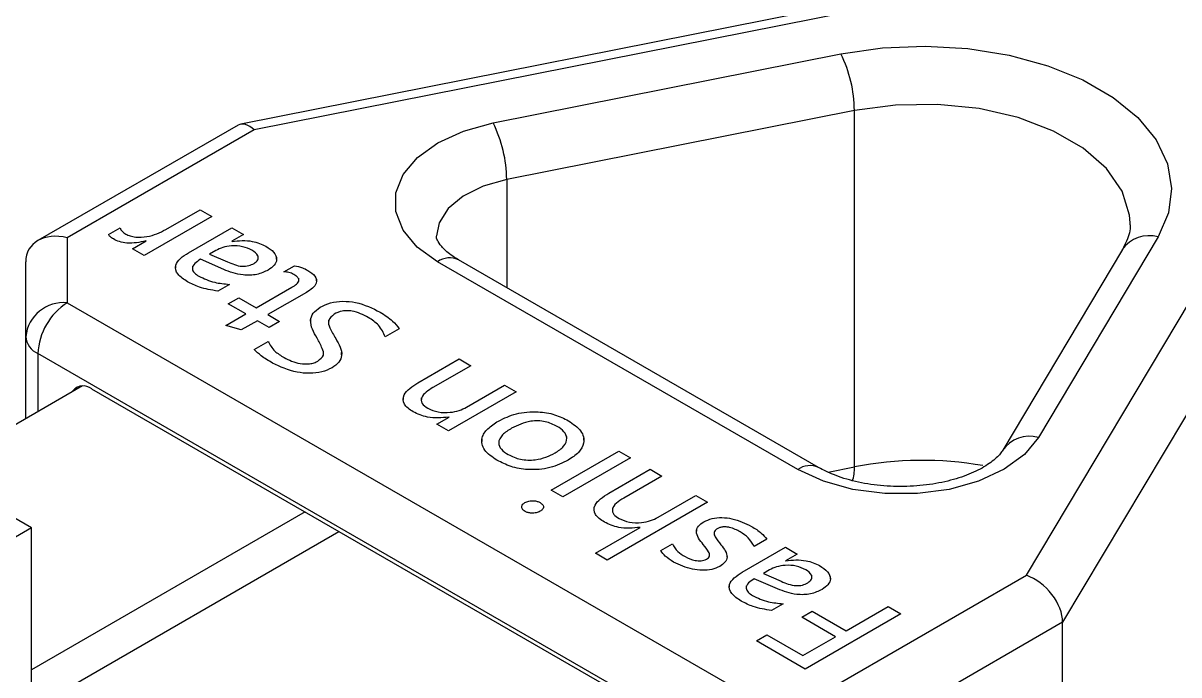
# Model space of a CAD drawing. Header units: millimetres. Extents: x 227 to 1067, y 103 to 697.
# Drawn here: x 868.3 to 923.9, y 617.6 to 649 of the extents above; entities that cross this region are included whole.
import ezdxf

# ---------------------------------------------------------------- set-up
doc = ezdxf.new("R2010")
doc.units = ezdxf.units.MM
doc.header["$LTSCALE"] = 2

msp = doc.modelspace()

# ---------------------------------------------------------------- linework, layer by layer
at = {"color": 7, "linetype": 'Continuous', "lineweight": 25}
for p, q in [((916.978, 651.693), (878.781, 644.105)), ((917.368, 651.365), (879.433, 643.829)), ((890.919, 644.163), (907.636, 647.484)), ((908.287, 644.759), (891.569, 641.438)), ((908.287, 627.612), (908.287, 644.759)), ((878.664, 644.061), (869.031, 638.5)), ((916.556, 622.398), (929.61, 644.298)), ((879.433, 643.829), (870.445, 638.64)), ((931.502, 642.289), (918.296, 620.137)), ((877.397, 639.666), (874.146, 637.789)), ((875.18, 639.033), (876.837, 639.989)), ((876.837, 639.989), (877.397, 639.666)), ((872.423, 638.8), (872.983, 639.124)), ((876.27, 637.915), (878.35, 639.116)), ((878.35, 639.116), (878.911, 638.792)), ((870.445, 638.64), (870.445, 635.515)), ((873.586, 638.113), (874.229, 638.484)), ((874.229, 638.484), (874.217, 638.491)), ((878.911, 638.792), (878.35, 638.469)), ((922.888, 638.68), (917.135, 629.029)), ((874.146, 637.789), (873.586, 638.113)), ((877.583, 638.026), (877.288, 637.855)), ((878.35, 638.469), (878.365, 638.46)), ((921.17, 638.071), (915.417, 628.42)), ((868.445, 633.882), (868.445, 637.486)), ((877.963, 637.115), (876.85, 637.602)), ((877.288, 637.855), (878.149, 637.478)), ((879.62, 637.671), (879.62, 637.773)), ((880.508, 637.602), (880.508, 637.704)), ((905.566, 627.486), (888.247, 637.485)), ((906.566, 627.585), (889.247, 637.584)), ((875.644, 637.301), (875.644, 637.199)), ((876.458, 637.267), (876.458, 637.165)), ((880.858, 637.004), (881.363, 637.296)), ((878.238, 636.398), (877.678, 636.074)), ((881.58, 636.601), (881.58, 636.703)), ((882.431, 636.571), (882.431, 636.673)), ((878.182, 635.459), (878.686, 635.75)), ((878.686, 635.75), (879.527, 635.265)), ((879.527, 635.265), (881.247, 636.258)), ((881.937, 636.009), (880.088, 634.942)), ((870.445, 635.515), (902.154, 617.21)), ((879.023, 634.974), (878.182, 635.459)), ((878.07, 634.424), (879.023, 634.974)), ((879.583, 634.65), (878.811, 634.204)), ((880.144, 634.327), (879.583, 634.65)), ((880.088, 634.942), (880.648, 634.618)), ((880.648, 634.618), (880.144, 634.327)), ((882.143, 634.732), (882.143, 634.63)), ((883.005, 634.67), (883.005, 634.568)), ((878.811, 634.204), (878.07, 634.424)), ((886.407, 634.254), (885.735, 633.866)), ((868.445, 629.934), (868.445, 633.882)), ((879.429, 633.267), (880.102, 633.655)), ((900.74, 614.76), (869.031, 633.065)), ((882.765, 633.064), (882.765, 633.166)), ((883.635, 633.014), (883.635, 633.116)), ((887.305, 631.666), (889.28, 632.806)), ((889.841, 632.482), (888.023, 631.433)), ((889.28, 632.806), (889.841, 632.482)), ((871.17, 631.507), (864.549, 627.685)), ((898.144, 616.055), (871.627, 631.362)), ((889.643, 630.491), (891.466, 631.544)), ((891.466, 631.544), (892.027, 631.22)), ((886.589, 630.964), (886.589, 630.862)), ((887.462, 630.933), (887.462, 630.831)), ((892.027, 631.22), (888.776, 629.344)), ((888.215, 629.667), (888.803, 630.006)), ((888.776, 629.344), (888.215, 629.667)), ((888.803, 630.006), (888.791, 630.014)), ((894.459, 628.975), (894.459, 629.077)), ((890.373, 628.944), (890.373, 628.842)), ((891.187, 628.863), (891.187, 628.761)), ((895.277, 628.898), (895.277, 629.001)), ((893.708, 626.496), (896.959, 628.373)), ((897.52, 628.049), (894.269, 626.173)), ((896.959, 628.373), (897.52, 628.049)), ((896.483, 626.351), (898.472, 627.499)), ((898.472, 627.499), (899.033, 627.176)), ((899.033, 627.176), (897.196, 626.115)), ((868.725, 624.686), (865.968, 626.277)), ((894.269, 626.173), (893.708, 626.496)), ((901.219, 625.914), (896.399, 623.131)), ((898.847, 625.192), (900.658, 626.237)), ((900.658, 626.237), (901.219, 625.914)), ((881.881, 625.444), (868.725, 617.849)), ((895.766, 625.665), (895.766, 625.563)), ((896.65, 625.628), (896.65, 625.526)), ((868.725, 624.686), (858.934, 619.034)), ((868.725, 609.171), (868.725, 624.686)), ((895.838, 623.455), (897.992, 624.698)), ((897.992, 624.698), (897.979, 624.705)), ((900.696, 624.619), (900.696, 624.517)), ((868.725, 615.971), (883.507, 624.505)), ((904.078, 624.134), (903.461, 623.778)), ((898.977, 623.584), (899.537, 623.908)), ((902.894, 622.545), (904.974, 623.746)), ((904.974, 623.746), (905.535, 623.422)), ((896.399, 623.131), (895.838, 623.455)), ((902.164, 623.268), (902.164, 623.371)), ((905.535, 623.422), (904.974, 623.099)), ((904.974, 623.099), (904.989, 623.09)), ((904.207, 622.656), (903.912, 622.485)), ((903.912, 622.485), (904.773, 622.108)), ((906.244, 622.301), (906.244, 622.403)), ((907.569, 617.21), (916.556, 622.398)), ((902.268, 621.931), (902.268, 621.829)), ((903.083, 621.897), (903.083, 621.795)), ((904.587, 621.745), (903.474, 622.233)), ((907.132, 622.232), (907.132, 622.334)), ((904.862, 621.028), (904.302, 620.704)), ((907.889, 619.733), (909.907, 620.898)), ((909.907, 620.898), (910.523, 620.542)), ((905.759, 620.381), (906.264, 620.672)), ((907.385, 619.442), (905.759, 620.381)), ((910.523, 620.542), (905.927, 617.889)), ((906.264, 620.672), (907.889, 619.733)), ((918.296, 620.137), (908.397, 614.422)), ((918.296, 602.99), (918.296, 620.137)), ((903.573, 619.248), (904.078, 619.539)), ((905.927, 617.889), (903.573, 619.248)), ((904.078, 619.539), (905.815, 618.536)), ((905.815, 618.536), (907.385, 619.442))]:
    msp.add_line(p, q, dxfattribs=at)
at = {"color": 8, "linetype": 'Continuous', "lineweight": 25}
for p, q in [((891.569, 641.438), (891.569, 636.243)), ((869.031, 633.065), (869.031, 630.272)), ((907.031, 627.362), (908.287, 627.612))]:
    msp.add_line(p, q, dxfattribs=at)
at = {"color": 7, "linetype": 'Continuous', "lineweight": 25, "flags": 128}
for points in [[(907.636, 647.484), (909.634, 647.773), (911.688, 647.861), (913.737, 647.744), (915.722, 647.427), (917.583, 646.919), (919.267, 646.234), (920.723, 645.394), (921.909, 644.422), (922.789, 643.347), (923.339, 642.201), (923.54, 641.018), (923.389, 639.833), (922.888, 638.68)], [(888.247, 637.485), (887.267, 638.194), (886.587, 639.012), (886.239, 639.896), (886.242, 640.804), (886.596, 641.688), (887.282, 642.504), (888.267, 643.211), (889.5, 643.773), (890.919, 644.163)], [(917.135, 629.029), (916.46, 628.209), (915.486, 627.498), (914.261, 626.929), (912.847, 626.533), (911.316, 626.329), (909.744, 626.327), (908.212, 626.528), (906.795, 626.921), (905.566, 627.486)]]:
    msp.add_lwpolyline(points, dxfattribs=at)
at = {"color": 8, "linetype": 'Continuous', "lineweight": 25, "flags": 128}
for points in [[(921.541, 639.366), (921.513, 639.731), (921.158, 640.884), (920.407, 641.971), (919.293, 642.948), (917.859, 643.775), (916.166, 644.419), (914.283, 644.852), (912.287, 645.057), (910.261, 645.026), (908.287, 644.759)], [(891.569, 641.438), (890.437, 641.116), (889.481, 640.641), (888.762, 640.042), (888.325, 639.358), (888.197, 638.725)]]:
    msp.add_lwpolyline(points, dxfattribs=at)
at = {"color": 7, "linetype": 'Continuous', "lineweight": 25}
for centre, radius, start, end in [((902.149, 644.733), 6.138, 0.2423, 26.6236), ((885.431, 641.412), 6.138, 0.2423, 26.6236), ((870.279, 633.678), 1.845, 84.8174, 173.6487), ((872.102, 632.926), 3.074, 122.6055, 177.3945), ((869.446, 633.982), 1.006, 185.6948, 245.6253), ((871.213, 630.863), 0.649, 50.3329, 146.8178)]:
    msp.add_arc(centre, radius, start, end, dxfattribs=at)
at = {"color": 8, "linetype": 'Continuous', "lineweight": 25}
for centre, radius, start, end in [((922.459, 637.161), 1.578, 74.2342, 144.8046), ((888.833, 636.667), 1.006, 65.6929, 125.6176), ((916.706, 627.515), 1.574, 74.1847, 145.6379), ((911.543, 610.977), 16.951, 80.0553, 101.0743), ((906.153, 626.666), 1.008, 66.125, 125.5798), ((906.365, 627.524), 1.924, 341.915, 2.6255)]:
    msp.add_arc(centre, radius, start, end, dxfattribs=at)
at = {"color": 7, "linetype": 'Continuous', "lineweight": 25}
for centre, major_axis, ratio, start_param, end_param in [((879.433, 642.195), (-0.712, 1.892), 0.434459, 5.569518, 6.354835), ((870.445, 637.007), (1.848, -1.067), 0.717483, 1.963536, 3.534332), ((916.556, 620.765), (-1.428, 1.449), 0.686877, 3.750009, 5.320806)]:
    msp.add_ellipse(centre, major_axis=major_axis, ratio=ratio, start_param=start_param, end_param=end_param, dxfattribs=at)
for points, knots in [([(872.983, 639.124), (873.009, 639.059), (873.056, 638.944), (873.196, 638.858), (873.257, 638.82)], [0, 0, 0, 0, 0.558524, 1, 1, 1, 1]), ([(872.983, 639.124), (873.009, 639.059), (873.056, 638.944), (873.196, 638.858), (873.257, 638.82)], [0, 0, 0, 0, 0.558524, 1, 1, 1, 1]), ([(921.528, 639.341), (921.533, 639.312), (921.576, 639.03), (921.465, 638.635), (921.243, 638.209), (921.17, 638.071)], [0, 0, 0, 0, 0.0736259, 0.6977414, 1, 1, 1, 1]), ([(872.658, 638.583), (872.6, 638.619), (872.495, 638.682), (872.445, 638.764), (872.423, 638.8)], [0, 0, 0, 0, 0.560522, 1, 1, 1, 1]), ([(872.658, 638.583), (872.6, 638.619), (872.495, 638.682), (872.445, 638.764), (872.423, 638.8)], [0, 0, 0, 0, 0.560522, 1, 1, 1, 1]), ([(874.217, 638.491), (874.072, 638.456), (873.781, 638.386), (873.334, 638.37), (872.94, 638.442), (872.752, 638.536), (872.658, 638.583)], [0, 0, 0, 0, 0.280423, 0.560074, 0.779931, 1, 1, 1, 1]), ([(874.217, 638.491), (874.072, 638.456), (873.781, 638.386), (873.334, 638.37), (872.94, 638.442), (872.752, 638.536), (872.658, 638.583)], [0, 0, 0, 0, 0.280423, 0.560074, 0.779931, 1, 1, 1, 1]), ([(873.257, 638.82), (873.327, 638.786), (873.465, 638.717), (873.817, 638.653), (874.472, 638.689), (874.897, 638.895), (875.18, 639.033)], [0, 0, 0, 0, 0.1256197, 0.2512108, 0.5012446, 1, 1, 1, 1]), ([(873.257, 638.82), (873.327, 638.786), (873.465, 638.717), (873.817, 638.653), (874.472, 638.689), (874.897, 638.895), (875.18, 639.033)], [0, 0, 0, 0, 0.1256197, 0.2512108, 0.5012446, 1, 1, 1, 1]), ([(878.365, 638.46), (878.526, 638.48), (878.848, 638.522), (879.45, 638.48), (879.787, 638.326), (879.993, 638.232)], [0, 0, 0, 0, 0.2810336, 0.5615612, 1, 1, 1, 1]), ([(878.365, 638.46), (878.526, 638.48), (878.848, 638.522), (879.45, 638.48), (879.787, 638.326), (879.993, 638.232)], [0, 0, 0, 0, 0.2810336, 0.5615612, 1, 1, 1, 1]), ([(889.247, 637.584), (889.126, 637.658), (888.778, 637.873), (888.399, 638.232), (888.218, 638.559), (888.184, 638.644), (888.2, 638.71), (888.202, 638.718)], [0, 0, 0, 0, 0.140628, 0.406201, 0.674355, 0.960264, 1, 1, 1, 1]), ([(879.322, 638.037), (879.179, 638.103), (878.893, 638.237), (878.367, 638.263), (877.91, 638.188), (877.692, 638.08), (877.583, 638.026)], [0, 0, 0, 0, 0.279682, 0.559101, 0.779371, 1, 1, 1, 1]), ([(879.322, 638.037), (879.179, 638.103), (878.893, 638.237), (878.367, 638.263), (877.91, 638.188), (877.692, 638.08), (877.583, 638.026)], [0, 0, 0, 0, 0.279682, 0.559101, 0.779371, 1, 1, 1, 1]), ([(879.424, 637.406), (879.494, 637.459), (879.635, 637.566), (879.624, 637.82), (879.437, 637.954), (879.322, 638.037)], [0, 0, 0, 0, 0.280173, 0.560568, 1, 1, 1, 1]), ([(879.424, 637.406), (879.494, 637.459), (879.635, 637.566), (879.624, 637.82), (879.437, 637.954), (879.322, 638.037)], [0, 0, 0, 0, 0.280173, 0.560568, 1, 1, 1, 1]), ([(879.993, 638.232), (880.132, 638.14), (880.409, 637.958), (880.553, 637.617), (880.429, 637.305), (880.213, 637.16), (880.105, 637.087)], [0, 0, 0, 0, 0.280607, 0.559873, 0.779679, 1, 1, 1, 1]), ([(879.993, 638.232), (880.132, 638.14), (880.409, 637.958), (880.553, 637.617), (880.429, 637.305), (880.213, 637.16), (880.105, 637.087)], [0, 0, 0, 0, 0.280607, 0.559873, 0.779679, 1, 1, 1, 1]), ([(876.22, 636.527), (876.048, 636.639), (875.704, 636.862), (875.589, 637.298), (875.861, 637.656), (876.134, 637.829), (876.27, 637.915)], [0, 0, 0, 0, 0.2806395, 0.5584331, 0.7787842, 1, 1, 1, 1]), ([(876.22, 636.527), (876.048, 636.639), (875.704, 636.862), (875.589, 637.298), (875.861, 637.656), (876.134, 637.829), (876.27, 637.915)], [0, 0, 0, 0, 0.2806395, 0.5584331, 0.7787842, 1, 1, 1, 1]), ([(876.85, 637.602), (876.748, 637.538), (876.545, 637.41), (876.418, 637.166), (876.534, 636.945), (876.692, 636.843), (876.771, 636.791)], [0, 0, 0, 0, 0.281123, 0.559633, 0.779238, 1, 1, 1, 1]), ([(876.85, 637.602), (876.748, 637.538), (876.545, 637.41), (876.418, 637.166), (876.534, 636.945), (876.692, 636.843), (876.771, 636.791)], [0, 0, 0, 0, 0.281123, 0.559633, 0.779238, 1, 1, 1, 1]), ([(878.149, 637.478), (878.257, 637.432), (878.472, 637.341), (878.824, 637.252), (879.183, 637.286), (879.343, 637.366), (879.424, 637.406)], [0, 0, 0, 0, 0.281121, 0.560617, 0.7798124, 1, 1, 1, 1]), ([(878.149, 637.478), (878.257, 637.432), (878.472, 637.341), (878.824, 637.252), (879.183, 637.286), (879.343, 637.366), (879.424, 637.406)], [0, 0, 0, 0, 0.281121, 0.560617, 0.7798124, 1, 1, 1, 1]), ([(880.105, 637.087), (879.932, 637.004), (879.586, 636.837), (878.74, 636.814), (878.258, 637.001), (877.963, 637.115)], [0, 0, 0, 0, 0.280447, 0.559698, 1, 1, 1, 1]), ([(880.105, 637.087), (879.932, 637.004), (879.586, 636.837), (878.74, 636.814), (878.258, 637.001), (877.963, 637.115)], [0, 0, 0, 0, 0.280447, 0.559698, 1, 1, 1, 1]), ([(881.336, 636.874), (881.257, 636.912), (881.117, 636.98), (880.937, 636.997), (880.858, 637.004)], [0, 0, 0, 0, 0.559603, 1, 1, 1, 1]), ([(881.336, 636.874), (881.257, 636.912), (881.117, 636.98), (880.937, 636.997), (880.858, 637.004)], [0, 0, 0, 0, 0.559603, 1, 1, 1, 1]), ([(881.247, 636.258), (881.326, 636.307), (881.483, 636.403), (881.618, 636.586), (881.52, 636.758), (881.397, 636.836), (881.336, 636.874)], [0, 0, 0, 0, 0.281278, 0.559531, 0.778952, 1, 1, 1, 1]), ([(881.247, 636.258), (881.326, 636.307), (881.483, 636.403), (881.618, 636.586), (881.52, 636.758), (881.397, 636.836), (881.336, 636.874)], [0, 0, 0, 0, 0.281278, 0.559531, 0.778952, 1, 1, 1, 1]), ([(881.363, 637.296), (881.498, 637.268), (881.739, 637.217), (881.923, 637.116), (882.005, 637.071)], [0, 0, 0, 0, 0.558936, 1, 1, 1, 1]), ([(881.363, 637.296), (881.498, 637.268), (881.739, 637.217), (881.923, 637.116), (882.005, 637.071)], [0, 0, 0, 0, 0.558936, 1, 1, 1, 1]), ([(882.005, 637.071), (882.137, 636.984), (882.399, 636.813), (882.468, 636.477), (882.25, 636.207), (882.042, 636.075), (881.937, 636.009)], [0, 0, 0, 0, 0.280552, 0.55829, 0.778711, 1, 1, 1, 1]), ([(882.005, 637.071), (882.137, 636.984), (882.399, 636.813), (882.468, 636.477), (882.25, 636.207), (882.042, 636.075), (881.937, 636.009)], [0, 0, 0, 0, 0.280552, 0.55829, 0.778711, 1, 1, 1, 1]), ([(877.678, 636.074), (877.372, 636.124), (876.826, 636.213), (876.405, 636.431), (876.22, 636.527)], [0, 0, 0, 0, 0.559306, 1, 1, 1, 1]), ([(877.678, 636.074), (877.372, 636.124), (876.826, 636.213), (876.405, 636.431), (876.22, 636.527)], [0, 0, 0, 0, 0.559306, 1, 1, 1, 1]), ([(876.771, 636.791), (877.014, 636.678), (877.448, 636.474), (877.996, 636.421), (878.238, 636.398)], [0, 0, 0, 0, 0.559195, 1, 1, 1, 1]), ([(876.771, 636.791), (877.014, 636.678), (877.448, 636.474), (877.996, 636.421), (878.238, 636.398)], [0, 0, 0, 0, 0.559195, 1, 1, 1, 1]), ([(882.45, 633.809), (882.288, 634.091), (882.062, 634.486), (882.223, 635.02), (882.476, 635.202), (882.602, 635.293)], [0, 0, 0, 0, 0.560049, 0.780162, 1, 1, 1, 1]), ([(882.45, 633.809), (882.288, 634.091), (882.062, 634.486), (882.223, 635.02), (882.476, 635.202), (882.602, 635.293)], [0, 0, 0, 0, 0.560049, 0.780162, 1, 1, 1, 1]), ([(882.602, 635.293), (882.759, 635.371), (883.072, 635.526), (883.693, 635.608), (884.588, 635.511), (885.117, 635.245), (885.489, 635.059)], [0, 0, 0, 0, 0.187113, 0.37369, 0.560725, 1, 1, 1, 1]), ([(882.602, 635.293), (882.759, 635.371), (883.072, 635.526), (883.693, 635.608), (884.588, 635.511), (885.117, 635.245), (885.489, 635.059)], [0, 0, 0, 0, 0.187113, 0.37369, 0.560725, 1, 1, 1, 1]), ([(883.269, 634.966), (883.159, 634.866), (882.937, 634.665), (883.084, 634.237), (883.25, 633.958), (883.351, 633.787)], [0, 0, 0, 0, 0.27653, 0.556906, 1, 1, 1, 1]), ([(883.269, 634.966), (883.159, 634.866), (882.937, 634.665), (883.084, 634.237), (883.25, 633.958), (883.351, 633.787)], [0, 0, 0, 0, 0.27653, 0.556906, 1, 1, 1, 1]), ([(884.916, 634.808), (884.675, 634.934), (884.373, 635.091), (883.902, 635.138), (883.581, 635.114), (883.394, 635.025), (883.269, 634.966)], [0, 0, 0, 0, 0.499123, 0.6248209, 0.7503609, 1, 1, 1, 1]), ([(884.916, 634.808), (884.675, 634.934), (884.373, 635.091), (883.902, 635.138), (883.581, 635.114), (883.394, 635.025), (883.269, 634.966)], [0, 0, 0, 0, 0.499123, 0.6248209, 0.7503609, 1, 1, 1, 1]), ([(885.735, 633.866), (885.65, 634.062), (885.498, 634.412), (885.094, 634.687), (884.916, 634.808)], [0, 0, 0, 0, 0.558998, 1, 1, 1, 1]), ([(885.735, 633.866), (885.65, 634.062), (885.498, 634.412), (885.094, 634.687), (884.916, 634.808)], [0, 0, 0, 0, 0.558998, 1, 1, 1, 1]), ([(885.489, 635.059), (885.7, 634.923), (886.077, 634.681), (886.307, 634.384), (886.407, 634.254)], [0, 0, 0, 0, 0.560756, 1, 1, 1, 1]), ([(885.489, 635.059), (885.7, 634.923), (886.077, 634.681), (886.307, 634.384), (886.407, 634.254)], [0, 0, 0, 0, 0.560756, 1, 1, 1, 1]), ([(880.102, 633.655), (880.189, 633.491), (880.345, 633.197), (880.706, 632.973), (880.865, 632.875)], [0, 0, 0, 0, 0.5588789, 1, 1, 1, 1]), ([(880.102, 633.655), (880.189, 633.491), (880.345, 633.197), (880.706, 632.973), (880.865, 632.875)], [0, 0, 0, 0, 0.5588789, 1, 1, 1, 1]), ([(882.494, 632.706), (882.607, 632.798), (882.834, 632.982), (882.682, 633.385), (882.538, 633.648), (882.45, 633.809)], [0, 0, 0, 0, 0.27702, 0.557275, 1, 1, 1, 1]), ([(882.494, 632.706), (882.607, 632.798), (882.834, 632.982), (882.682, 633.385), (882.538, 633.648), (882.45, 633.809)], [0, 0, 0, 0, 0.27702, 0.557275, 1, 1, 1, 1]), ([(883.351, 633.787), (883.508, 633.517), (883.727, 633.142), (883.538, 632.64), (883.293, 632.47), (883.171, 632.385)], [0, 0, 0, 0, 0.560133, 0.779966, 1, 1, 1, 1]), ([(883.351, 633.787), (883.508, 633.517), (883.727, 633.142), (883.538, 632.64), (883.293, 632.47), (883.171, 632.385)], [0, 0, 0, 0, 0.560133, 0.779966, 1, 1, 1, 1]), ([(880.312, 632.612), (880.121, 632.723), (879.78, 632.921), (879.536, 633.161), (879.429, 633.267)], [0, 0, 0, 0, 0.560489, 1, 1, 1, 1]), ([(880.312, 632.612), (880.121, 632.723), (879.78, 632.921), (879.536, 633.161), (879.429, 633.267)], [0, 0, 0, 0, 0.560489, 1, 1, 1, 1]), ([(883.171, 632.385), (883.015, 632.31), (882.703, 632.16), (882.089, 632.097), (881.216, 632.185), (880.684, 632.436), (880.312, 632.612)], [0, 0, 0, 0, 0.186987, 0.373784, 0.561149, 1, 1, 1, 1]), ([(883.171, 632.385), (883.015, 632.31), (882.703, 632.16), (882.089, 632.097), (881.216, 632.185), (880.684, 632.436), (880.312, 632.612)], [0, 0, 0, 0, 0.186987, 0.373784, 0.561149, 1, 1, 1, 1]), ([(880.865, 632.875), (881.105, 632.758), (881.465, 632.583), (882.027, 632.553), (882.319, 632.618), (882.435, 632.677), (882.494, 632.706)], [0, 0, 0, 0, 0.4989097, 0.7485858, 0.874219, 1, 1, 1, 1]), ([(880.865, 632.875), (881.105, 632.758), (881.465, 632.583), (882.027, 632.553), (882.319, 632.618), (882.435, 632.677), (882.494, 632.706)], [0, 0, 0, 0, 0.4989097, 0.7485858, 0.874219, 1, 1, 1, 1]), ([(887.073, 630.262), (886.903, 630.379), (886.565, 630.612), (886.581, 631.191), (887.03, 631.485), (887.305, 631.666)], [0, 0, 0, 0, 0.2806733, 0.5596755, 1, 1, 1, 1]), ([(887.073, 630.262), (886.903, 630.379), (886.565, 630.612), (886.581, 631.191), (887.03, 631.485), (887.305, 631.666)], [0, 0, 0, 0, 0.2806733, 0.5596755, 1, 1, 1, 1]), ([(888.023, 631.433), (887.91, 631.363), (887.685, 631.223), (887.49, 631.005), (887.45, 630.813), (887.511, 630.621), (887.674, 630.509), (887.782, 630.435)], [0, 0, 0, 0, 0.250728, 0.500532, 0.625694, 0.750858, 1, 1, 1, 1]), ([(888.023, 631.433), (887.91, 631.363), (887.685, 631.223), (887.49, 631.005), (887.45, 630.813), (887.511, 630.621), (887.674, 630.509), (887.782, 630.435)], [0, 0, 0, 0, 0.250728, 0.500532, 0.625694, 0.750858, 1, 1, 1, 1]), ([(888.791, 630.014), (888.62, 629.993), (888.28, 629.952), (887.645, 630), (887.29, 630.163), (887.073, 630.262)], [0, 0, 0, 0, 0.281001, 0.561563, 1, 1, 1, 1]), ([(888.791, 630.014), (888.62, 629.993), (888.28, 629.952), (887.645, 630), (887.29, 630.163), (887.073, 630.262)], [0, 0, 0, 0, 0.281001, 0.561563, 1, 1, 1, 1]), ([(887.782, 630.435), (887.938, 630.364), (888.249, 630.223), (888.819, 630.219), (889.296, 630.315), (889.527, 630.433), (889.643, 630.491)], [0, 0, 0, 0, 0.279286, 0.558642, 0.779124, 1, 1, 1, 1]), ([(887.782, 630.435), (887.938, 630.364), (888.249, 630.223), (888.819, 630.219), (889.296, 630.315), (889.527, 630.433), (889.643, 630.491)], [0, 0, 0, 0, 0.279286, 0.558642, 0.779124, 1, 1, 1, 1]), ([(891.171, 629.82), (891.445, 629.953), (891.991, 630.219), (893.013, 630.306), (893.907, 630.154), (894.328, 629.941), (894.539, 629.835)], [0, 0, 0, 0, 0.28013, 0.559259, 0.779332, 1, 1, 1, 1]), ([(891.171, 629.82), (891.445, 629.953), (891.991, 630.219), (893.013, 630.306), (893.907, 630.154), (894.328, 629.941), (894.539, 629.835)], [0, 0, 0, 0, 0.28013, 0.559259, 0.779332, 1, 1, 1, 1]), ([(891.104, 627.935), (890.877, 628.089), (890.424, 628.395), (890.311, 628.979), (890.626, 629.469), (890.989, 629.703), (891.171, 629.82)], [0, 0, 0, 0, 0.280137, 0.558823, 0.779068, 1, 1, 1, 1]), ([(891.104, 627.935), (890.877, 628.089), (890.424, 628.395), (890.311, 628.979), (890.626, 629.469), (890.989, 629.703), (891.171, 629.82)], [0, 0, 0, 0, 0.280137, 0.558823, 0.779068, 1, 1, 1, 1]), ([(893.999, 629.564), (893.818, 629.653), (893.458, 629.83), (892.558, 629.847), (892.091, 629.616), (891.805, 629.475)], [0, 0, 0, 0, 0.281115, 0.560197, 1, 1, 1, 1]), ([(893.999, 629.564), (893.818, 629.653), (893.458, 629.83), (892.558, 629.847), (892.091, 629.616), (891.805, 629.475)], [0, 0, 0, 0, 0.281115, 0.560197, 1, 1, 1, 1]), ([(894.539, 629.835), (894.764, 629.68), (895.214, 629.373), (895.336, 628.795), (895.067, 628.295), (894.708, 628.059), (894.528, 627.94)], [0, 0, 0, 0, 0.280099, 0.559075, 0.779257, 1, 1, 1, 1]), ([(894.539, 629.835), (894.764, 629.68), (895.214, 629.373), (895.336, 628.795), (895.067, 628.295), (894.708, 628.059), (894.528, 627.94)], [0, 0, 0, 0, 0.280099, 0.559075, 0.779257, 1, 1, 1, 1]), ([(891.805, 629.475), (891.647, 629.374), (891.333, 629.173), (891.129, 628.797), (891.278, 628.446), (891.522, 628.286), (891.645, 628.205)], [0, 0, 0, 0, 0.280965, 0.559992, 0.779482, 1, 1, 1, 1]), ([(891.805, 629.475), (891.647, 629.374), (891.333, 629.173), (891.129, 628.797), (891.278, 628.446), (891.522, 628.286), (891.645, 628.205)], [0, 0, 0, 0, 0.280965, 0.559992, 0.779482, 1, 1, 1, 1]), ([(893.893, 628.285), (894.048, 628.388), (894.357, 628.592), (894.51, 628.974), (894.36, 629.321), (894.12, 629.483), (893.999, 629.564)], [0, 0, 0, 0, 0.28058, 0.559624, 0.779507, 1, 1, 1, 1]), ([(893.893, 628.285), (894.048, 628.388), (894.357, 628.592), (894.51, 628.974), (894.36, 629.321), (894.12, 629.483), (893.999, 629.564)], [0, 0, 0, 0, 0.28058, 0.559624, 0.779507, 1, 1, 1, 1]), ([(894.528, 627.94), (894.251, 627.803), (893.697, 627.529), (892.651, 627.44), (891.746, 627.608), (891.318, 627.826), (891.104, 627.935)], [0, 0, 0, 0, 0.280291, 0.559122, 0.779211, 1, 1, 1, 1]), ([(894.528, 627.94), (894.251, 627.803), (893.697, 627.529), (892.651, 627.44), (891.746, 627.608), (891.318, 627.826), (891.104, 627.935)], [0, 0, 0, 0, 0.280291, 0.559122, 0.779211, 1, 1, 1, 1]), ([(891.645, 628.205), (891.831, 628.117), (892.204, 627.94), (892.907, 627.928), (893.476, 628.068), (893.754, 628.213), (893.893, 628.285)], [0, 0, 0, 0, 0.2796801, 0.5583367, 0.778904, 1, 1, 1, 1]), ([(891.645, 628.205), (891.831, 628.117), (892.204, 627.94), (892.907, 627.928), (893.476, 628.068), (893.754, 628.213), (893.893, 628.285)], [0, 0, 0, 0, 0.2796801, 0.5583367, 0.778904, 1, 1, 1, 1]), ([(915.417, 628.42), (915.381, 628.365), (915.275, 628.202), (914.894, 627.834), (914.162, 627.394), (913.2, 627.022), (912.061, 626.763), (910.812, 626.647), (909.534, 626.69), (908.323, 626.89), (907.299, 627.205), (906.795, 627.467), (906.566, 627.585)], [0, 0, 0, 0, 0.0537326, 0.1603504, 0.2642644, 0.3688983, 0.4756601, 0.5842419, 0.693727, 0.802983, 0.9107331, 1, 1, 1, 1]), ([(896.271, 624.952), (896.098, 625.068), (895.755, 625.298), (895.747, 625.878), (896.203, 626.171), (896.483, 626.351)], [0, 0, 0, 0, 0.280985, 0.559545, 1, 1, 1, 1]), ([(896.271, 624.952), (896.098, 625.068), (895.755, 625.298), (895.747, 625.878), (896.203, 626.171), (896.483, 626.351)], [0, 0, 0, 0, 0.280985, 0.559545, 1, 1, 1, 1]), ([(892.451, 625.474), (892.403, 625.509), (892.306, 625.579), (892.284, 625.706), (892.331, 625.819), (892.41, 625.872), (892.45, 625.899)], [0, 0, 0, 0, 0.279675, 0.559106, 0.7793, 1, 1, 1, 1]), ([(892.451, 625.474), (892.403, 625.509), (892.306, 625.579), (892.284, 625.706), (892.331, 625.819), (892.41, 625.872), (892.45, 625.899)], [0, 0, 0, 0, 0.279675, 0.559106, 0.7793, 1, 1, 1, 1]), ([(892.45, 625.899), (892.51, 625.927), (892.63, 625.983), (892.85, 625.993), (893.043, 625.963), (893.134, 625.918), (893.18, 625.895)], [0, 0, 0, 0, 0.279628, 0.559279, 0.779627, 1, 1, 1, 1]), ([(892.45, 625.899), (892.51, 625.927), (892.63, 625.983), (892.85, 625.993), (893.043, 625.963), (893.134, 625.918), (893.18, 625.895)], [0, 0, 0, 0, 0.279628, 0.559279, 0.779627, 1, 1, 1, 1]), ([(893.18, 625.895), (893.228, 625.861), (893.325, 625.793), (893.346, 625.667), (893.295, 625.557), (893.217, 625.505), (893.178, 625.478)], [0, 0, 0, 0, 0.2796708, 0.5590921, 0.7794788, 1, 1, 1, 1]), ([(893.18, 625.895), (893.228, 625.861), (893.325, 625.793), (893.346, 625.667), (893.295, 625.557), (893.217, 625.505), (893.178, 625.478)], [0, 0, 0, 0, 0.2796708, 0.5590921, 0.7794788, 1, 1, 1, 1]), ([(897.196, 626.115), (897.071, 626.037), (896.824, 625.882), (896.611, 625.602), (896.688, 625.319), (896.878, 625.193), (896.973, 625.129)], [0, 0, 0, 0, 0.281285, 0.560686, 0.779745, 1, 1, 1, 1]), ([(897.196, 626.115), (897.071, 626.037), (896.824, 625.882), (896.611, 625.602), (896.688, 625.319), (896.878, 625.193), (896.973, 625.129)], [0, 0, 0, 0, 0.281285, 0.560686, 0.779745, 1, 1, 1, 1]), ([(893.178, 625.478), (893.119, 625.451), (892.999, 625.396), (892.782, 625.381), (892.589, 625.407), (892.497, 625.452), (892.451, 625.474)], [0, 0, 0, 0, 0.279734, 0.559179, 0.779445, 1, 1, 1, 1]), ([(893.178, 625.478), (893.119, 625.451), (892.999, 625.396), (892.782, 625.381), (892.589, 625.407), (892.497, 625.452), (892.451, 625.474)], [0, 0, 0, 0, 0.279734, 0.559179, 0.779445, 1, 1, 1, 1]), ([(896.973, 625.129), (897.13, 625.059), (897.446, 624.919), (898.019, 624.917), (898.499, 625.014), (898.731, 625.133), (898.847, 625.192)], [0, 0, 0, 0, 0.279055, 0.558606, 0.779118, 1, 1, 1, 1]), ([(896.973, 625.129), (897.13, 625.059), (897.446, 624.919), (898.019, 624.917), (898.499, 625.014), (898.731, 625.133), (898.847, 625.192)], [0, 0, 0, 0, 0.279055, 0.558606, 0.779118, 1, 1, 1, 1]), ([(901.042, 624.97), (901.169, 625.031), (901.423, 625.152), (901.925, 625.191), (902.625, 625.103), (903.049, 624.896), (903.345, 624.751)], [0, 0, 0, 0, 0.186811, 0.373393, 0.560636, 1, 1, 1, 1]), ([(901.042, 624.97), (901.169, 625.031), (901.423, 625.152), (901.925, 625.191), (902.625, 625.103), (903.049, 624.896), (903.345, 624.751)], [0, 0, 0, 0, 0.186811, 0.373393, 0.560636, 1, 1, 1, 1]), ([(897.979, 624.705), (897.81, 624.685), (897.471, 624.646), (896.841, 624.693), (896.487, 624.854), (896.271, 624.952)], [0, 0, 0, 0, 0.281019, 0.561624, 1, 1, 1, 1]), ([(897.979, 624.705), (897.81, 624.685), (897.471, 624.646), (896.841, 624.693), (896.487, 624.854), (896.271, 624.952)], [0, 0, 0, 0, 0.281019, 0.561624, 1, 1, 1, 1]), ([(901.022, 623.876), (900.859, 624.081), (900.631, 624.366), (900.749, 624.77), (900.944, 624.904), (901.042, 624.97)], [0, 0, 0, 0, 0.560061, 0.779816, 1, 1, 1, 1]), ([(901.022, 623.876), (900.859, 624.081), (900.631, 624.366), (900.749, 624.77), (900.944, 624.904), (901.042, 624.97)], [0, 0, 0, 0, 0.560061, 0.779816, 1, 1, 1, 1]), ([(901.693, 624.634), (901.654, 624.608), (901.576, 624.555), (901.518, 624.417), (901.617, 624.178), (901.768, 623.992), (901.869, 623.868)], [0, 0, 0, 0, 0.125076, 0.249945, 0.49915, 1, 1, 1, 1]), ([(901.693, 624.634), (901.654, 624.608), (901.576, 624.555), (901.518, 624.417), (901.617, 624.178), (901.768, 623.992), (901.869, 623.868)], [0, 0, 0, 0, 0.125076, 0.249945, 0.49915, 1, 1, 1, 1]), ([(902.795, 624.486), (902.636, 624.571), (902.438, 624.678), (902.128, 624.729), (901.966, 624.729), (901.813, 624.696), (901.733, 624.655), (901.693, 624.634)], [0, 0, 0, 0, 0.498779, 0.624169, 0.749394, 0.874653, 1, 1, 1, 1]), ([(902.795, 624.486), (902.636, 624.571), (902.438, 624.678), (902.128, 624.729), (901.966, 624.729), (901.813, 624.696), (901.733, 624.655), (901.693, 624.634)], [0, 0, 0, 0, 0.498779, 0.624169, 0.749394, 0.874653, 1, 1, 1, 1]), ([(903.345, 624.751), (903.512, 624.647), (903.81, 624.463), (903.996, 624.234), (904.078, 624.134)], [0, 0, 0, 0, 0.560058, 1, 1, 1, 1]), ([(903.345, 624.751), (903.512, 624.647), (903.81, 624.463), (903.996, 624.234), (904.078, 624.134)], [0, 0, 0, 0, 0.560058, 1, 1, 1, 1]), ([(903.461, 623.778), (903.385, 623.926), (903.248, 624.189), (902.934, 624.395), (902.795, 624.486)], [0, 0, 0, 0, 0.559644, 1, 1, 1, 1]), ([(903.461, 623.778), (903.385, 623.926), (903.248, 624.189), (902.934, 624.395), (902.795, 624.486)], [0, 0, 0, 0, 0.559644, 1, 1, 1, 1]), ([(899.593, 623.034), (899.449, 623.127), (899.193, 623.291), (899.043, 623.495), (898.977, 623.584)], [0, 0, 0, 0, 0.55987, 1, 1, 1, 1]), ([(899.593, 623.034), (899.449, 623.127), (899.193, 623.291), (899.043, 623.495), (898.977, 623.584)], [0, 0, 0, 0, 0.55987, 1, 1, 1, 1]), ([(899.537, 623.908), (899.611, 623.781), (899.743, 623.553), (900.021, 623.377), (900.144, 623.299)], [0, 0, 0, 0, 0.5594237, 1, 1, 1, 1]), ([(899.537, 623.908), (899.611, 623.781), (899.743, 623.553), (900.021, 623.377), (900.144, 623.299)], [0, 0, 0, 0, 0.5594237, 1, 1, 1, 1]), ([(901.173, 623.169), (901.21, 623.193), (901.283, 623.242), (901.354, 623.366), (901.253, 623.59), (901.114, 623.761), (901.022, 623.876)], [0, 0, 0, 0, 0.125141, 0.250136, 0.498859, 1, 1, 1, 1]), ([(901.173, 623.169), (901.21, 623.193), (901.283, 623.242), (901.354, 623.366), (901.253, 623.59), (901.114, 623.761), (901.022, 623.876)], [0, 0, 0, 0, 0.125141, 0.250136, 0.498859, 1, 1, 1, 1]), ([(901.869, 623.868), (902.024, 623.672), (902.239, 623.398), (902.094, 623.018), (901.908, 622.891), (901.815, 622.828)], [0, 0, 0, 0, 0.559813, 0.7796014, 1, 1, 1, 1]), ([(901.869, 623.868), (902.024, 623.672), (902.239, 623.398), (902.094, 623.018), (901.908, 622.891), (901.815, 622.828)], [0, 0, 0, 0, 0.559813, 0.7796014, 1, 1, 1, 1]), ([(901.815, 622.828), (901.693, 622.771), (901.447, 622.656), (900.965, 622.623), (900.293, 622.703), (899.881, 622.898), (899.593, 623.034)], [0, 0, 0, 0, 0.186754, 0.373389, 0.560829, 1, 1, 1, 1]), ([(901.815, 622.828), (901.693, 622.771), (901.447, 622.656), (900.965, 622.623), (900.293, 622.703), (899.881, 622.898), (899.593, 623.034)], [0, 0, 0, 0, 0.186754, 0.373389, 0.560829, 1, 1, 1, 1]), ([(900.144, 623.299), (900.294, 623.225), (900.52, 623.113), (900.869, 623.083), (901.062, 623.114), (901.136, 623.151), (901.173, 623.169)], [0, 0, 0, 0, 0.498844, 0.748721, 0.874489, 1, 1, 1, 1]), ([(900.144, 623.299), (900.294, 623.225), (900.52, 623.113), (900.869, 623.083), (901.062, 623.114), (901.136, 623.151), (901.173, 623.169)], [0, 0, 0, 0, 0.498844, 0.748721, 0.874489, 1, 1, 1, 1]), ([(904.989, 623.09), (905.15, 623.111), (905.472, 623.152), (906.074, 623.11), (906.412, 622.956), (906.617, 622.862)], [0, 0, 0, 0, 0.281034, 0.561561, 1, 1, 1, 1]), ([(904.989, 623.09), (905.15, 623.111), (905.472, 623.152), (906.074, 623.11), (906.412, 622.956), (906.617, 622.862)], [0, 0, 0, 0, 0.281034, 0.561561, 1, 1, 1, 1]), ([(902.844, 621.157), (902.672, 621.269), (902.329, 621.492), (902.213, 621.928), (902.486, 622.286), (902.758, 622.459), (902.894, 622.545)], [0, 0, 0, 0, 0.280639, 0.558433, 0.778784, 1, 1, 1, 1]), ([(902.844, 621.157), (902.672, 621.269), (902.329, 621.492), (902.213, 621.928), (902.486, 622.286), (902.758, 622.459), (902.894, 622.545)], [0, 0, 0, 0, 0.280639, 0.558433, 0.778784, 1, 1, 1, 1]), ([(905.947, 622.667), (905.804, 622.734), (905.518, 622.867), (904.991, 622.893), (904.534, 622.818), (904.316, 622.71), (904.207, 622.656)], [0, 0, 0, 0, 0.279682, 0.559101, 0.779371, 1, 1, 1, 1]), ([(905.947, 622.667), (905.804, 622.734), (905.518, 622.867), (904.991, 622.893), (904.534, 622.818), (904.316, 622.71), (904.207, 622.656)], [0, 0, 0, 0, 0.279682, 0.559101, 0.779371, 1, 1, 1, 1]), ([(906.048, 622.036), (906.119, 622.089), (906.26, 622.196), (906.249, 622.45), (906.061, 622.585), (905.947, 622.667)], [0, 0, 0, 0, 0.280173, 0.560568, 1, 1, 1, 1]), ([(906.048, 622.036), (906.119, 622.089), (906.26, 622.196), (906.249, 622.45), (906.061, 622.585), (905.947, 622.667)], [0, 0, 0, 0, 0.280173, 0.560568, 1, 1, 1, 1]), ([(906.617, 622.862), (906.756, 622.77), (907.033, 622.588), (907.177, 622.248), (907.053, 621.935), (906.837, 621.79), (906.73, 621.717)], [0, 0, 0, 0, 0.280607, 0.559873, 0.779679, 1, 1, 1, 1]), ([(906.617, 622.862), (906.756, 622.77), (907.033, 622.588), (907.177, 622.248), (907.053, 621.935), (906.837, 621.79), (906.73, 621.717)], [0, 0, 0, 0, 0.280607, 0.559873, 0.779679, 1, 1, 1, 1]), ([(903.474, 622.233), (903.372, 622.168), (903.17, 622.04), (903.042, 621.796), (903.159, 621.575), (903.316, 621.473), (903.395, 621.422)], [0, 0, 0, 0, 0.281123, 0.559633, 0.779238, 1, 1, 1, 1]), ([(903.474, 622.233), (903.372, 622.168), (903.17, 622.04), (903.042, 621.796), (903.159, 621.575), (903.316, 621.473), (903.395, 621.422)], [0, 0, 0, 0, 0.281123, 0.559633, 0.779238, 1, 1, 1, 1]), ([(904.773, 622.108), (904.881, 622.062), (905.096, 621.971), (905.448, 621.882), (905.807, 621.916), (905.968, 621.996), (906.048, 622.036)], [0, 0, 0, 0, 0.281121, 0.560617, 0.779812, 1, 1, 1, 1]), ([(904.773, 622.108), (904.881, 622.062), (905.096, 621.971), (905.448, 621.882), (905.807, 621.916), (905.968, 621.996), (906.048, 622.036)], [0, 0, 0, 0, 0.281121, 0.560617, 0.779812, 1, 1, 1, 1]), ([(903.395, 621.422), (903.638, 621.308), (904.072, 621.104), (904.621, 621.051), (904.862, 621.028)], [0, 0, 0, 0, 0.559195, 1, 1, 1, 1]), ([(903.395, 621.422), (903.638, 621.308), (904.072, 621.104), (904.621, 621.051), (904.862, 621.028)], [0, 0, 0, 0, 0.559195, 1, 1, 1, 1]), ([(906.73, 621.717), (906.556, 621.634), (906.211, 621.467), (905.364, 621.444), (904.882, 621.631), (904.587, 621.745)], [0, 0, 0, 0, 0.280447, 0.559698, 1, 1, 1, 1]), ([(906.73, 621.717), (906.556, 621.634), (906.211, 621.467), (905.364, 621.444), (904.882, 621.631), (904.587, 621.745)], [0, 0, 0, 0, 0.280447, 0.559698, 1, 1, 1, 1]), ([(904.302, 620.704), (903.996, 620.754), (903.45, 620.843), (903.03, 621.061), (902.844, 621.157)], [0, 0, 0, 0, 0.5593064, 1, 1, 1, 1]), ([(904.302, 620.704), (903.996, 620.754), (903.45, 620.843), (903.03, 621.061), (902.844, 621.157)], [0, 0, 0, 0, 0.5593064, 1, 1, 1, 1])]:
    msp.add_open_spline(points, degree=3, knots=knots, dxfattribs=at)

doc.saveas('drawing.dxf')
